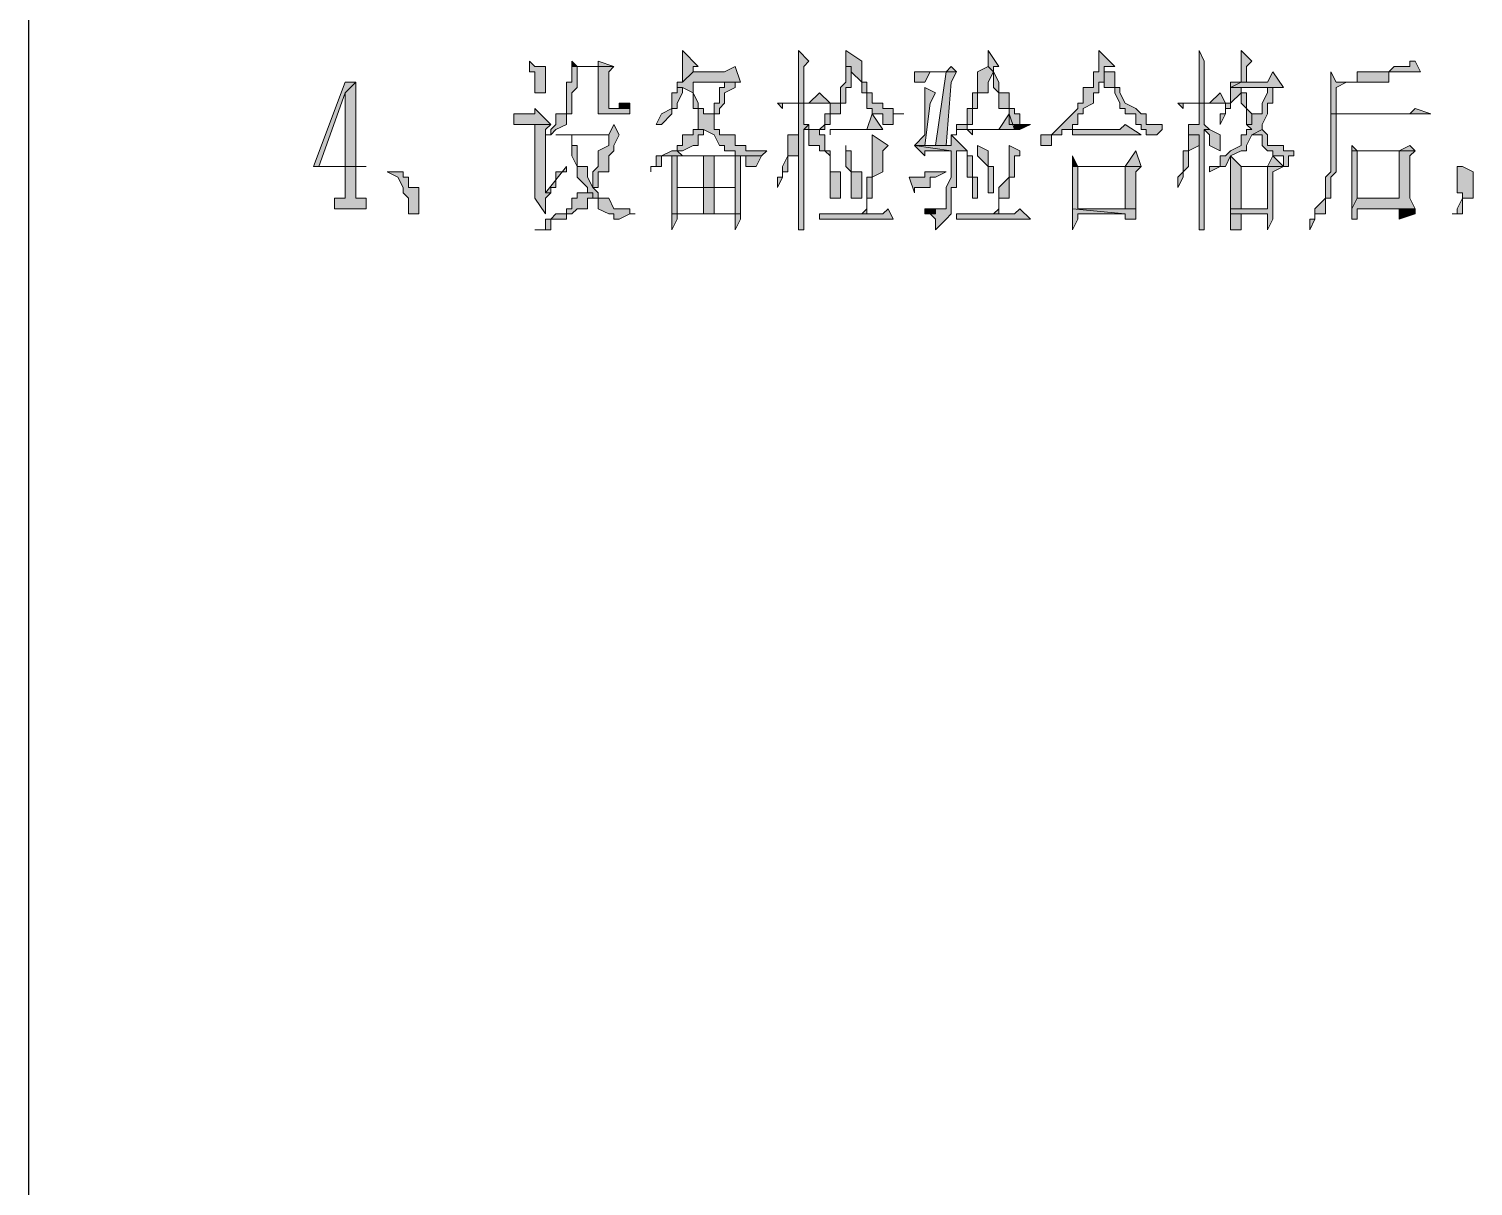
# Model space of a CAD drawing. Header units: millimetres. Extents: x 20 to 821, y 1 to 1134.
# Drawn here: x 557.64 to 606.96, y 548.51 to 588.04 of the extents above; entities that cross this region are included whole.
import ezdxf

# ---------------------------------------------------------------- set-up
doc = ezdxf.new("R2010")
doc.units = ezdxf.units.MM
doc.layers.add('1', color=7, linetype='Continuous')

msp = doc.modelspace()

# ---------------------------------------------------------------- hatches: boundary and pattern name
h = msp.add_hatch(color=0)
h.dxf.hatch_style = 2
h.paths.add_polyline_path([(574.74, 586.941732), (574.74, 586.581732), (574.92, 586.581732), (574.92, 585.861732), (575.28, 585.861732), (575.28, 586.761732), (574.92, 586.761732)])
h = msp.add_hatch(color=0)
h.dxf.hatch_style = 2
h.paths.add_polyline_path([(577.08, 586.941732), (577.08, 586.761732), (576.36, 586.761732), (576.18, 586.761732), (576.18, 586.581732), (576.18, 586.221732), (576, 586.221732), (576, 585.141732), (575.64, 585.141732), (575.64, 584.781732), (575.46, 584.601732), (575.46, 584.421732), (575.28, 584.421732), (575.46, 584.421732), (575.64, 584.601732), (576, 584.781732), (576, 585.141732), (576.18, 585.141732), (576.18, 585.861732), (576.36, 586.041732), (576.36, 586.761732), (577.08, 586.761732), (577.62, 586.761732)])
h = msp.add_hatch(color=0)
h.dxf.hatch_style = 2
h.paths.add_polyline_path([(576.18, 586.941732), (576.18, 586.761732), (576.36, 586.761732)])
h = msp.add_hatch(color=0)
h.dxf.hatch_style = 2
h.paths.add_polyline_path([(579.96, 587.301732), (579.96, 586.221732), (580.32, 586.581732), (580.32, 586.761732), (580.5, 586.761732)])
h = msp.add_hatch(color=0)
h.dxf.hatch_style = 2
h.paths.add_polyline_path([(583.92, 587.301732), (583.92, 585.501732), (584.1, 585.501732), (584.1, 586.761732), (584.28, 586.941732)])
h = msp.add_hatch(color=0)
h.dxf.hatch_style = 2
h.paths.add_polyline_path([(585.54, 587.301732), (585.54, 586.761732), (585.72, 586.761732), (585.72, 586.581732), (586.08, 586.221732), (586.08, 585.861732), (586.26, 585.861732), (586.26, 585.321732), (586.44, 585.321732), (586.44, 585.141732), (586.8, 585.141732), (586.8, 584.781732), (586.98, 584.781732), (587.16, 584.781732), (587.16, 585.141732), (587.52, 585.141732), (587.16, 585.141732), (587.16, 585.321732), (586.8, 585.321732), (586.8, 585.501732), (586.44, 585.501732), (586.44, 585.861732), (586.26, 585.861732), (586.26, 586.041732), (586.26, 586.221732), (586.08, 586.221732), (586.08, 586.941732)])
h = msp.add_hatch(color=0)
h.dxf.hatch_style = 2
h.paths.add_polyline_path([(590.4, 587.301732), (590.4, 586.761732), (590.58, 586.581732), (590.58, 586.041732), (590.76, 585.861732), (590.76, 585.321732), (591.12, 585.321732), (591.12, 584.781732), (591.3, 584.781732), (591.84, 584.781732), (591.48, 584.781732), (591.48, 585.141732), (591.3, 585.141732), (591.3, 585.321732), (591.12, 585.321732), (591.12, 585.501732), (591.12, 585.861732), (590.76, 585.861732), (590.76, 586.221732), (590.58, 586.581732), (590.58, 586.761732), (590.76, 586.761732)])
h = msp.add_hatch(color=0)
h.dxf.hatch_style = 2
h.paths.add_polyline_path([(594.18, 587.301732), (594.18, 586.581732), (594, 586.581732), (594, 586.041732), (593.64, 586.041732), (593.64, 585.501732), (593.46, 585.501732), (593.46, 585.321732), (593.28, 585.141732), (592.92, 584.781732), (592.74, 584.601732), (592.56, 584.421732), (592.2, 584.421732), (592.2, 584.061732), (592.56, 584.061732), (592.56, 584.421732), (592.92, 584.421732), (592.92, 584.601732), (593.28, 584.601732), (593.28, 584.781732), (593.46, 584.781732), (593.46, 585.141732), (593.64, 585.141732), (593.64, 585.321732), (594, 585.501732), (594, 585.861732), (594.18, 585.861732), (594.18, 586.221732), (594.36, 586.221732), (594.36, 586.761732), (594.72, 586.761732)])
h = msp.add_hatch(color=0)
h.dxf.hatch_style = 2
h.paths.add_polyline_path([(597.6, 587.301732), (597.6, 585.501732), (597.78, 585.501732), (597.78, 586.941732)])
h = msp.add_hatch(color=0)
h.dxf.hatch_style = 2
h.paths.add_polyline_path([(599.04, 587.301732), (599.04, 586.221732), (598.68, 586.221732), (598.68, 586.041732), (599.04, 586.221732), (599.22, 586.221732), (599.22, 586.581732), (599.22, 586.761732), (599.4, 586.941732)])
h = msp.add_hatch(color=0)
h.dxf.hatch_style = 2
h.paths.add_polyline_path([(604.98, 586.941732), (604.8, 586.941732), (604.8, 586.761732), (604.26, 586.761732), (604.08, 586.581732), (603.72, 586.581732), (604.98, 586.581732), (605.16, 586.581732)])
h = msp.add_hatch(color=0)
h.dxf.hatch_style = 2
h.paths.add_polyline_path([(577.62, 586.761732), (577.08, 586.761732), (577.08, 585.501732), (577.08, 585.141732), (577.44, 585.141732), (578.16, 585.141732), (578.16, 585.321732), (577.44, 585.321732), (577.44, 585.501732), (577.44, 586.581732)])
h = msp.add_hatch(color=0)
h.dxf.hatch_style = 2
h.paths.add_polyline_path([(581.76, 586.761732), (581.4, 586.581732), (580.32, 586.581732), (579.96, 586.221732), (579.78, 586.221732), (579.78, 586.041732), (579.96, 586.041732), (580.32, 585.861732), (580.32, 585.321732), (580.5, 585.321732), (580.5, 584.601732), (580.68, 584.601732), (581.04, 584.421732), (581.22, 584.061732), (581.4, 584.061732), (581.4, 583.881732), (581.76, 583.881732), (581.76, 583.701732), (579.96, 583.701732), (582.66, 583.701732), (582.84, 583.881732), (582.12, 583.881732), (582.12, 584.061732), (581.76, 584.061732), (581.76, 584.421732), (581.22, 584.421732), (581.22, 584.601732), (581.04, 584.601732), (581.04, 584.781732), (581.04, 585.141732), (580.68, 585.141732), (580.68, 585.321732), (580.5, 585.321732), (580.5, 585.501732), (580.32, 585.861732), (580.32, 586.221732), (581.4, 586.221732), (581.94, 586.221732)])
h = msp.add_hatch(color=0)
h.dxf.hatch_style = 2
h.paths.add_polyline_path([(585.54, 586.761732), (585.54, 586.221732), (585.36, 586.041732), (585.36, 585.501732), (585, 585.501732), (585, 585.141732), (584.82, 585.141732), (584.82, 584.781732), (584.64, 584.601732), (584.82, 584.601732), (584.82, 584.781732), (585, 584.781732), (585, 585.141732), (585.36, 585.141732), (585.36, 585.321732), (585.36, 585.501732), (585.54, 585.501732), (585.54, 586.041732), (585.72, 586.041732), (585.72, 586.761732)])
h = msp.add_hatch(color=0)
h.dxf.hatch_style = 2
h.paths.add_polyline_path([(590.4, 586.761732), (590.04, 586.581732), (590.04, 585.861732), (589.86, 585.861732), (589.86, 585.321732), (589.68, 585.321732), (589.68, 584.781732), (589.32, 584.781732), (589.32, 584.421732), (589.14, 584.421732), (589.14, 584.061732), (588.96, 584.061732), (587.88, 584.061732), (589.14, 583.881732), (589.14, 582.981732), (588.96, 582.621732), (588.96, 581.901732), (588.6, 581.901732), (588.6, 581.721732), (588.24, 581.721732), (588.42, 581.721732), (588.6, 581.541732), (588.6, 581.181732), (588.96, 581.541732), (589.14, 581.721732), (589.14, 582.621732), (589.32, 582.621732), (589.32, 583.881732), (589.68, 583.881732), (589.14, 584.421732), (589.32, 584.421732), (589.32, 584.601732), (589.68, 584.601732), (589.68, 584.781732), (589.86, 584.781732), (589.86, 585.141732), (589.86, 585.321732), (590.04, 585.321732), (590.04, 585.861732), (590.4, 585.861732), (590.4, 586.221732), (590.58, 586.581732)])
h = msp.add_hatch(color=0)
h.dxf.hatch_style = 2
h.paths.add_polyline_path([(589.14, 586.761732), (588.96, 586.581732), (587.88, 586.581732), (587.88, 586.221732), (588.24, 586.221732), (588.42, 586.581732), (589.32, 586.581732)])
h = msp.add_hatch(color=0)
h.dxf.hatch_style = 2
h.paths.add_polyline_path([(589.32, 586.581732), (588.96, 586.581732), (588.6, 584.061732), (588.96, 584.061732), (589.14, 586.221732)])
h = msp.add_hatch(color=0)
h.dxf.hatch_style = 2
h.paths.add_polyline_path([(594.36, 586.581732), (594.36, 586.041732), (594.72, 586.041732), (594.72, 585.861732), (594.9, 585.501732), (594.9, 585.321732), (595.08, 585.321732), (595.08, 585.141732), (595.44, 585.141732), (595.44, 584.781732), (595.62, 584.781732), (595.62, 584.601732), (595.8, 584.601732), (595.8, 584.421732), (596.16, 584.421732), (596.34, 584.601732), (596.34, 584.781732), (596.16, 584.781732), (595.8, 584.781732), (595.8, 585.141732), (595.62, 585.141732), (595.44, 585.321732), (595.08, 585.501732), (594.9, 585.861732), (594.9, 586.041732), (594.72, 586.041732), (594.72, 586.581732)])
h = msp.add_hatch(color=0)
h.dxf.hatch_style = 2
h.paths.add_polyline_path([(600.12, 586.581732), (599.94, 586.221732), (599.04, 586.221732), (598.68, 586.041732), (599.04, 586.041732), (599.04, 585.861732), (599.04, 585.501732), (599.22, 585.321732), (599.22, 584.781732), (599.4, 584.781732), (599.4, 585.141732), (599.22, 585.321732), (599.22, 585.861732), (599.04, 585.861732), (599.04, 586.041732), (599.94, 586.041732), (600.48, 586.041732)])
h = msp.add_hatch(color=0)
h.dxf.hatch_style = 2
h.paths.add_polyline_path([(602.1, 586.581732), (602.1, 585.141732), (602.28, 585.141732), (602.28, 586.041732), (602.64, 586.221732), (603.54, 586.221732), (602.28, 586.221732)])
h = msp.add_hatch(color=0)
h.dxf.hatch_style = 2
h.paths.add_polyline_path([(603.72, 586.581732), (603, 586.581732), (603, 586.221732), (602.28, 586.221732), (603.54, 586.221732), (604.08, 586.221732), (604.08, 586.581732), (604.44, 586.581732), (604.8, 586.581732), (604.98, 586.581732)])
h = msp.add_hatch(color=0)
h.dxf.hatch_style = 2
h.paths.add_polyline_path([(568.8, 586.221732), (568.44, 586.221732), (567.36, 583.341732), (568.44, 583.341732), (568.44, 582.441732), (568.44, 582.261732), (568.26, 582.261732), (568.08, 582.261732), (568.08, 581.901732), (569.16, 581.901732), (569.16, 582.261732), (568.8, 582.261732), (568.8, 582.441732), (568.8, 583.341732), (569.16, 583.341732), (567.54, 583.341732), (568.44, 585.861732)])
h = msp.add_hatch(color=0)
h.dxf.hatch_style = 2
h.paths.add_polyline_path([(568.8, 586.221732), (568.44, 585.861732), (568.44, 583.341732), (567.54, 583.341732), (568.8, 583.341732)])
h = msp.add_hatch(color=0)
h.dxf.hatch_style = 2
h.paths.add_polyline_path([(579.78, 586.041732), (579.78, 585.861732), (579.6, 585.861732), (579.6, 585.321732), (579.24, 585.141732), (579.06, 584.781732), (579.24, 584.781732), (579.6, 585.141732), (579.6, 585.321732), (579.78, 585.321732), (579.78, 585.501732), (579.96, 585.861732), (579.96, 586.041732)])
h = msp.add_hatch(color=0)
h.dxf.hatch_style = 2
h.paths.add_polyline_path([(581.94, 586.221732), (581.4, 586.221732), (581.4, 586.041732), (581.22, 586.041732), (581.22, 585.861732), (581.22, 585.501732), (581.04, 585.501732), (581.04, 585.141732), (580.68, 585.141732), (581.22, 585.141732), (581.22, 585.321732), (581.4, 585.501732), (581.4, 585.861732), (581.76, 586.041732), (581.76, 586.221732)])
h = msp.add_hatch(color=0)
h.dxf.hatch_style = 2
h.paths.add_polyline_path([(588.24, 586.041732), (588.24, 584.421732), (587.88, 584.061732), (588.24, 584.061732), (588.42, 585.501732), (588.6, 585.861732)])
h = msp.add_hatch(color=0)
h.dxf.hatch_style = 2
h.paths.add_polyline_path([(600.48, 586.041732), (599.94, 586.041732), (599.94, 585.861732), (599.76, 585.501732), (599.76, 585.141732), (599.4, 585.141732), (599.4, 584.781732), (599.22, 584.781732), (599.4, 584.601732), (599.22, 584.601732), (599.22, 584.421732), (599.04, 584.421732), (599.04, 584.061732), (598.68, 583.881732), (598.5, 583.701732), (598.32, 583.701732), (598.32, 583.341732), (597.96, 583.341732), (597.96, 583.161732), (598.32, 583.341732), (598.5, 583.341732), (598.68, 583.701732), (599.04, 583.881732), (599.22, 583.881732), (599.22, 584.061732), (599.4, 584.421732), (599.76, 584.601732), (599.76, 584.781732), (599.94, 585.141732), (599.94, 585.501732), (600.12, 585.501732), (600.12, 586.041732)])
h = msp.add_hatch(color=0)
h.dxf.hatch_style = 2
h.paths.add_polyline_path([(598.68, 586.041732), (598.68, 585.501732), (598.5, 585.501732), (598.5, 585.141732), (598.32, 585.141732), (598.32, 584.781732), (598.5, 585.141732), (598.5, 585.321732), (598.68, 585.321732), (598.68, 585.501732), (599.04, 585.861732), (599.04, 586.041732)])
h = msp.add_hatch(color=0)
h.dxf.hatch_style = 2
h.paths.add_polyline_path([(577.8, 585.501732), (577.8, 585.321732), (577.62, 585.321732), (578.16, 585.321732), (578.16, 585.501732)])
h = msp.add_hatch(color=0)
h.dxf.hatch_style = 2
h.paths.add_polyline_path([(584.64, 585.861732), (584.28, 585.501732), (583.2, 585.501732), (583.38, 585.321732), (583.38, 585.501732), (583.92, 585.501732), (585, 585.501732)])
h = msp.add_hatch(color=0)
h.dxf.hatch_style = 2
h.paths.add_polyline_path([(584.1, 585.501732), (583.92, 585.501732), (583.92, 585.321732), (583.92, 584.421732), (583.56, 584.421732), (583.92, 584.421732), (583.92, 584.061732), (583.92, 582.261732), (583.92, 581.901732), (583.92, 581.181732), (584.1, 581.181732), (584.1, 584.601732), (584.28, 584.781732), (584.1, 584.781732)])
h = msp.add_hatch(color=0)
h.dxf.hatch_style = 2
h.paths.add_polyline_path([(598.32, 585.861732), (597.96, 585.501732), (596.88, 585.501732), (597.06, 585.321732), (597.06, 585.501732), (597.6, 585.501732), (598.5, 585.501732)])
h = msp.add_hatch(color=0)
h.dxf.hatch_style = 2
h.paths.add_polyline_path([(597.78, 585.501732), (597.6, 585.501732), (597.6, 585.321732), (597.6, 584.781732), (597.24, 584.781732), (597.24, 584.421732), (597.6, 584.421732), (597.6, 582.261732), (597.6, 581.901732), (597.6, 581.181732), (597.78, 581.181732), (597.78, 584.601732), (597.96, 584.601732), (597.78, 584.781732)])
h = msp.add_hatch(color=0)
h.dxf.hatch_style = 2
h.paths.add_polyline_path([(574.92, 585.321732), (574.92, 585.141732), (574.2, 585.141732), (574.2, 584.781732), (574.56, 584.781732), (575.46, 584.781732)])
h = msp.add_hatch(color=0)
h.dxf.hatch_style = 2
h.paths.add_polyline_path([(586.44, 585.141732), (586.26, 584.601732), (585, 584.601732), (585, 584.421732), (585, 584.601732), (585.36, 584.601732), (586.8, 584.601732)])
h = msp.add_hatch(color=0)
h.dxf.hatch_style = 2
h.paths.add_polyline_path([(591.12, 585.141732), (590.76, 584.601732), (589.68, 584.601732), (589.86, 584.421732), (589.86, 584.601732), (590.04, 584.601732), (591.3, 584.601732)])
h = msp.add_hatch(color=0)
h.dxf.hatch_style = 2
h.paths.add_polyline_path([(604.98, 585.321732), (604.8, 585.141732), (602.1, 585.141732), (602.1, 584.781732), (602.1, 583.161732), (601.92, 582.981732), (601.92, 582.261732), (601.56, 581.901732), (601.56, 581.541732), (601.38, 581.541732), (601.38, 581.181732), (601.56, 581.541732), (601.56, 581.721732), (601.92, 581.721732), (601.92, 582.261732), (602.1, 582.261732), (602.1, 582.981732), (602.28, 583.161732), (602.28, 585.141732), (605.52, 585.141732)])
h = msp.add_hatch(color=0)
h.dxf.hatch_style = 2
h.paths.add_polyline_path([(575.46, 584.781732), (574.92, 584.781732), (574.92, 582.441732), (574.92, 582.261732), (575.28, 581.721732), (575.28, 582.261732), (575.46, 582.441732), (575.28, 582.441732), (575.28, 584.601732)])
h = msp.add_hatch(color=0)
h.dxf.hatch_style = 2
h.paths.add_polyline_path([(577.62, 584.781732), (577.44, 584.421732), (575.64, 584.421732), (576.18, 584.421732), (577.44, 584.421732), (577.44, 584.061732), (577.08, 583.881732), (577.08, 583.341732), (576.9, 583.161732), (576.9, 582.621732), (577.08, 582.621732), (577.08, 583.161732), (577.44, 583.161732), (577.44, 583.701732), (577.62, 583.881732), (577.62, 584.061732), (577.8, 584.421732)])
h = msp.add_hatch(color=0)
h.dxf.hatch_style = 2
h.paths.add_polyline_path([(580.5, 584.601732), (580.32, 584.601732), (580.32, 584.421732), (579.96, 584.421732), (579.96, 584.061732), (579.78, 584.061732), (579.78, 583.881732), (579.6, 583.881732), (579.24, 583.701732), (579.06, 583.701732), (579.06, 583.341732), (578.88, 583.341732), (578.88, 583.161732), (578.88, 583.341732), (579.06, 583.341732), (579.24, 583.341732), (579.24, 583.701732), (579.6, 583.701732), (582.66, 583.701732), (579.96, 583.701732), (579.78, 583.881732), (579.96, 583.881732), (580.32, 584.061732), (580.5, 584.061732), (580.5, 584.421732), (580.68, 584.421732), (580.68, 584.601732)])
h = msp.add_hatch(color=0)
h.dxf.hatch_style = 2
h.paths.add_polyline_path([(584.28, 584.781732), (584.1, 584.601732), (584.28, 584.601732), (584.28, 584.421732), (584.28, 584.061732), (584.64, 584.061732), (584.64, 583.881732), (584.82, 583.881732), (584.82, 584.421732), (584.64, 584.421732), (584.64, 584.601732), (584.28, 584.601732)])
h = msp.add_hatch(color=0)
h.dxf.hatch_style = 2
h.paths.add_polyline_path([(591.3, 584.781732), (591.3, 584.601732), (591.48, 584.601732), (591.84, 584.781732)])
h = msp.add_hatch(color=0)
h.dxf.hatch_style = 2
h.paths.add_polyline_path([(595.08, 584.781732), (594.9, 584.601732), (593.28, 584.601732), (593.28, 584.421732), (595.62, 584.421732)])
h = msp.add_hatch(color=0)
h.dxf.hatch_style = 2
h.paths.add_polyline_path([(597.96, 584.601732), (597.78, 584.601732), (597.96, 584.421732), (597.96, 584.061732), (598.32, 583.881732), (598.32, 584.421732)])
h = msp.add_hatch(color=0)
h.dxf.hatch_style = 2
h.paths.add_polyline_path([(599.76, 584.601732), (599.4, 584.421732), (599.76, 584.421732), (599.76, 584.061732), (599.94, 583.881732), (600.12, 583.881732), (600.12, 583.701732), (600.48, 583.701732), (600.48, 583.341732), (600.66, 583.341732), (600.66, 583.701732), (600.84, 583.701732), (600.84, 583.881732), (600.66, 583.881732), (600.48, 583.881732), (600.48, 584.061732), (600.12, 584.061732), (599.94, 584.061732), (599.94, 584.421732)])
h = msp.add_hatch(color=0)
h.dxf.hatch_style = 2
h.paths.add_polyline_path([(575.64, 584.421732), (576.18, 584.421732)])
h = msp.add_hatch(color=0)
h.dxf.hatch_style = 2
h.paths.add_polyline_path([(576.18, 584.421732), (576.18, 583.701732), (576.36, 583.341732), (576.36, 582.981732), (576.72, 582.621732), (576.72, 582.441732), (576.36, 582.441732), (576.9, 582.441732), (576.9, 582.261732), (577.08, 582.261732), (577.08, 581.901732), (577.44, 581.721732), (577.62, 581.721732), (577.62, 581.541732), (577.8, 581.541732), (578.16, 581.721732), (578.34, 581.721732), (578.16, 581.721732), (578.16, 581.901732), (577.8, 581.901732), (577.62, 581.901732), (577.44, 582.261732), (577.08, 582.261732), (577.08, 582.441732), (576.9, 582.621732), (577.08, 582.621732), (576.9, 582.621732), (576.72, 582.981732), (576.72, 583.341732), (576.36, 583.341732), (576.36, 584.061732), (576.18, 584.061732), (576.18, 584.421732), (577.44, 584.421732)])
h = msp.add_hatch(color=0)
h.dxf.hatch_style = 2
h.paths.add_polyline_path([(583.56, 584.421732), (583.56, 583.701732), (583.38, 583.341732), (583.38, 582.981732), (583.2, 582.981732), (583.2, 582.621732), (583.38, 582.981732), (583.38, 583.161732), (583.56, 583.161732), (583.56, 583.701732), (583.92, 583.701732), (583.92, 583.881732), (583.92, 584.061732), (583.92, 584.421732)])
h = msp.add_hatch(color=0)
h.dxf.hatch_style = 2
h.paths.add_polyline_path([(585.54, 584.061732), (585.54, 583.341732), (585.72, 583.161732), (585.72, 582.261732), (586.08, 582.261732), (586.08, 583.161732), (585.72, 583.161732), (585.72, 583.881732), (585.54, 583.881732)])
h = msp.add_hatch(color=0)
h.dxf.hatch_style = 2
h.paths.add_polyline_path([(586.44, 584.421732), (586.44, 582.981732), (586.26, 582.981732), (586.26, 581.901732), (586.08, 581.721732), (586.26, 581.721732), (586.26, 581.901732), (586.26, 582.261732), (586.44, 582.261732), (586.44, 582.441732), (586.44, 582.981732), (586.8, 583.161732), (586.8, 583.881732), (586.98, 584.061732)])
h = msp.add_hatch(color=0)
h.dxf.hatch_style = 2
h.paths.add_polyline_path([(587.88, 584.061732), (588.24, 583.701732), (588.24, 583.881732), (589.14, 583.881732)])
h = msp.add_hatch(color=0)
h.dxf.hatch_style = 2
h.paths.add_polyline_path([(590.04, 584.061732), (590.04, 583.701732), (590.4, 583.341732), (590.4, 582.441732), (590.58, 582.441732), (590.58, 583.161732), (590.58, 583.341732), (590.4, 583.341732), (590.4, 583.701732), (590.4, 583.881732)])
h = msp.add_hatch(color=0)
h.dxf.hatch_style = 2
h.paths.add_polyline_path([(591.12, 584.061732), (591.12, 582.981732), (590.76, 582.621732), (590.76, 581.901732), (590.58, 581.721732), (590.76, 581.721732), (590.76, 581.901732), (590.76, 582.261732), (591.12, 582.261732), (591.12, 582.441732), (591.12, 582.621732), (591.12, 582.981732), (591.3, 582.981732), (591.3, 583.701732), (591.48, 583.701732), (591.48, 583.881732)])
h = msp.add_hatch(color=0)
h.dxf.hatch_style = 2
h.paths.add_polyline_path([(597.24, 584.421732), (597.24, 583.881732), (597.06, 583.881732), (597.06, 583.161732), (596.88, 582.981732), (596.88, 582.621732), (597.06, 582.981732), (597.06, 583.161732), (597.24, 583.341732), (597.24, 583.881732), (597.6, 584.061732), (597.6, 584.421732)])
h = msp.add_hatch(color=0)
h.dxf.hatch_style = 2
h.paths.add_polyline_path([(602.82, 584.061732), (602.82, 583.881732), (604.44, 583.881732), (604.44, 582.261732), (603, 582.261732), (602.82, 581.901732), (602.82, 581.541732), (603, 581.541732), (603, 581.901732), (604.44, 581.901732), (604.98, 581.901732), (604.8, 582.261732), (604.8, 583.701732), (604.98, 583.881732), (603, 583.881732)])
h = msp.add_hatch(color=0)
h.dxf.hatch_style = 2
h.paths.add_polyline_path([(604.8, 584.061732), (604.44, 583.881732), (603, 583.881732), (604.98, 583.881732)])
h = msp.add_hatch(color=0)
h.dxf.hatch_style = 2
h.paths.add_polyline_path([(579.6, 583.701732), (579.6, 581.721732), (581.76, 581.721732), (581.76, 581.181732), (581.94, 581.541732), (581.94, 581.721732), (581.04, 581.721732), (579.78, 581.721732), (579.78, 582.621732), (581.76, 582.621732), (581.04, 582.621732), (579.78, 582.621732), (579.78, 583.701732), (581.94, 583.701732)])
h = msp.add_hatch(color=0)
h.dxf.hatch_style = 2
h.paths.add_polyline_path([(582.66, 583.701732), (579.6, 583.701732), (581.94, 583.701732), (582.12, 583.701732), (582.12, 583.341732), (582.48, 583.341732)])
h = msp.add_hatch(color=0)
h.dxf.hatch_style = 2
h.paths.add_polyline_path([(580.68, 583.701732), (580.68, 582.621732), (579.78, 582.621732), (581.04, 582.621732), (581.04, 583.701732), (581.76, 583.701732)])
h = msp.add_hatch(color=0)
h.dxf.hatch_style = 2
h.paths.add_polyline_path([(581.94, 583.701732), (580.68, 583.701732), (581.76, 583.701732), (581.76, 582.621732), (581.04, 582.621732), (581.76, 582.621732), (581.76, 581.721732), (581.04, 581.721732), (581.94, 581.721732)])
h = msp.add_hatch(color=0)
h.dxf.hatch_style = 2
h.paths.add_polyline_path([(585, 583.881732), (584.82, 583.881732), (585, 583.701732), (585, 582.261732), (585.36, 582.261732), (585.36, 583.161732), (585, 583.161732)])
h = msp.add_hatch(color=0)
h.dxf.hatch_style = 2
h.paths.add_polyline_path([(589.68, 583.881732), (589.68, 582.981732), (589.86, 582.981732), (589.86, 582.261732), (590.04, 582.261732), (590.04, 582.981732), (589.86, 582.981732), (589.86, 583.161732), (589.86, 583.701732), (589.68, 583.701732)])
h = msp.add_hatch(color=0)
h.dxf.hatch_style = 2
h.paths.add_polyline_path([(595.44, 583.881732), (595.08, 583.341732), (593.28, 583.341732), (593.28, 583.161732), (593.28, 581.901732), (595.08, 581.721732), (595.08, 581.541732), (595.44, 581.541732), (595.44, 581.901732), (593.46, 581.901732), (593.46, 583.341732), (595.08, 583.341732), (595.62, 583.341732)])
h = msp.add_hatch(color=0)
h.dxf.hatch_style = 2
h.paths.add_polyline_path([(593.28, 583.701732), (593.28, 583.341732), (593.46, 583.341732)])
h = msp.add_hatch(color=0)
h.dxf.hatch_style = 2
h.paths.add_polyline_path([(598.68, 583.701732), (598.68, 581.901732), (599.04, 581.901732), (599.04, 583.341732), (599.94, 583.341732), (600.48, 583.341732), (599.04, 583.341732)])
h = msp.add_hatch(color=0)
h.dxf.hatch_style = 2
h.paths.add_polyline_path([(600.12, 583.701732), (599.94, 583.341732), (599.04, 583.341732), (600.48, 583.341732)])
h = msp.add_hatch(color=0)
h.dxf.hatch_style = 2
h.paths.add_polyline_path([(602.82, 583.881732), (602.82, 581.901732), (603, 582.261732), (603, 583.881732), (604.44, 583.881732)])
h = msp.add_hatch(color=0)
h.dxf.hatch_style = 2
h.paths.add_polyline_path([(569.88, 583.161732), (570.24, 582.981732), (570.42, 582.621732), (570.42, 582.441732), (570.6, 582.261732), (570.6, 581.721732), (570.96, 581.721732), (570.96, 582.621732), (570.6, 582.621732), (570.6, 582.981732), (570.42, 582.981732), (570.42, 583.161732)])
h = msp.add_hatch(color=0)
h.dxf.hatch_style = 2
h.paths.add_polyline_path([(576, 583.341732), (575.28, 582.441732), (575.46, 582.441732), (575.46, 582.621732), (575.64, 582.621732), (575.64, 582.981732), (575.64, 583.161732), (576, 583.161732)])
h = msp.add_hatch(color=0)
h.dxf.hatch_style = 2
h.paths.add_polyline_path([(588.96, 583.161732), (588.24, 583.161732), (588.24, 582.981732), (587.7, 582.981732), (587.88, 582.441732), (587.88, 582.621732), (588.24, 582.621732), (588.42, 582.621732), (588.42, 582.981732), (588.6, 582.981732)])
h = msp.add_hatch(color=0)
h.dxf.hatch_style = 2
h.paths.add_polyline_path([(595.62, 583.341732), (595.08, 583.341732), (595.08, 581.901732), (593.46, 581.901732), (595.44, 581.901732), (595.44, 583.161732)])
h = msp.add_hatch(color=0)
h.dxf.hatch_style = 2
h.paths.add_polyline_path([(600.48, 583.341732), (599.94, 583.341732), (599.94, 581.901732), (598.68, 581.901732), (598.68, 581.721732), (599.94, 581.721732), (599.94, 581.181732), (600.12, 581.541732), (600.12, 583.161732)])
h = msp.add_hatch(color=0)
h.dxf.hatch_style = 2
h.paths.add_polyline_path([(606.6, 583.341732), (606.42, 583.341732), (606.42, 583.161732), (606.42, 582.441732), (606.6, 582.441732), (606.6, 582.261732), (606.42, 581.901732), (606.42, 581.721732), (606.24, 581.721732), (606.42, 581.721732), (606.6, 581.721732), (606.6, 581.901732), (606.6, 582.261732), (606.96, 582.261732), (606.96, 583.161732)])
h = msp.add_hatch(color=0)
h.dxf.hatch_style = 2
h.paths.add_polyline_path([(581.04, 582.621732), (580.68, 582.621732), (580.68, 581.721732), (579.78, 581.721732), (581.04, 581.721732)])
h = msp.add_hatch(color=0)
h.dxf.hatch_style = 2
h.paths.add_polyline_path([(576.36, 582.441732), (576.36, 582.261732), (576.18, 582.261732), (576.18, 581.901732), (576, 581.901732), (576, 581.721732), (575.64, 581.721732), (575.46, 581.541732), (575.28, 581.541732), (575.28, 581.181732), (574.92, 581.181732), (575.28, 581.181732), (575.46, 581.181732), (575.46, 581.541732), (575.64, 581.541732), (576, 581.541732), (576, 581.721732), (576.18, 581.721732), (576.36, 581.901732), (576.72, 581.901732), (576.72, 582.261732), (576.9, 582.261732), (576.9, 582.441732)])
h = msp.add_hatch(color=0)
h.dxf.hatch_style = 2
h.paths.add_polyline_path([(579.6, 581.721732), (579.6, 581.181732), (579.78, 581.541732), (579.78, 581.721732), (581.76, 581.721732)])
h = msp.add_hatch(color=0)
h.dxf.hatch_style = 2
h.paths.add_polyline_path([(586.98, 581.901732), (586.8, 581.721732), (584.64, 581.721732), (584.64, 581.541732), (587.16, 581.541732)])
h = msp.add_hatch(color=0)
h.dxf.hatch_style = 2
h.paths.add_polyline_path([(588.24, 581.901732), (588.24, 581.721732), (588.6, 581.721732), (588.6, 581.901732), (588.42, 581.901732)])
h = msp.add_hatch(color=0)
h.dxf.hatch_style = 2
h.paths.add_polyline_path([(591.48, 581.901732), (591.3, 581.721732), (589.32, 581.721732), (589.32, 581.541732), (591.84, 581.541732)])
h = msp.add_hatch(color=0)
h.dxf.hatch_style = 2
h.paths.add_polyline_path([(593.28, 581.901732), (593.28, 581.181732), (593.46, 581.541732), (593.46, 581.721732), (595.08, 581.721732)])
h = msp.add_hatch(color=0)
h.dxf.hatch_style = 2
h.paths.add_polyline_path([(598.68, 581.721732), (598.68, 581.181732), (599.04, 581.181732), (599.04, 581.721732), (599.94, 581.721732)])
h = msp.add_hatch(color=0)
h.dxf.hatch_style = 2
h.paths.add_polyline_path([(604.98, 581.901732), (604.44, 581.901732), (604.44, 581.541732), (604.98, 581.721732)])

# ---------------------------------------------------------------- linework, layer by layer
at = {"layer": '1', "color": 0, "lineweight": 25}
msp.add_lwpolyline([(557.64, 0.501732), (557.64, 1133.601732)], dxfattribs=at)
at = {"layer": '1', "color": 0, "lineweight": 5}
for points in [[(574.74, 586.941732), (574.74, 586.581732), (574.92, 586.581732), (574.92, 585.861732), (575.28, 585.861732), (575.28, 586.761732), (574.92, 586.761732), (574.74, 586.941732)], [(577.08, 586.941732), (577.08, 586.761732), (576.36, 586.761732), (576.18, 586.761732), (576.18, 586.581732), (576.18, 586.221732), (576, 586.221732), (576, 585.141732), (575.64, 585.141732), (575.64, 584.781732), (575.46, 584.601732), (575.46, 584.421732), (575.28, 584.421732), (575.46, 584.421732), (575.64, 584.601732), (576, 584.781732), (576, 585.141732), (576.18, 585.141732), (576.18, 585.861732), (576.36, 586.041732), (576.36, 586.761732), (577.08, 586.761732), (577.62, 586.761732), (577.08, 586.941732)], [(576.18, 586.941732), (576.18, 586.761732), (576.36, 586.761732), (576.18, 586.941732)], [(579.96, 587.301732), (579.96, 586.221732), (580.32, 586.581732), (580.32, 586.761732), (580.5, 586.761732), (579.96, 587.301732)], [(583.92, 587.301732), (583.92, 585.501732), (584.1, 585.501732), (584.1, 586.761732), (584.28, 586.941732), (583.92, 587.301732)], [(585.54, 587.301732), (585.54, 586.761732), (585.72, 586.761732), (585.72, 586.581732), (586.08, 586.221732), (586.08, 585.861732), (586.26, 585.861732), (586.26, 585.321732), (586.44, 585.321732), (586.44, 585.141732), (586.8, 585.141732), (586.8, 584.781732), (586.98, 584.781732), (587.16, 584.781732), (587.16, 585.141732), (587.52, 585.141732), (587.16, 585.141732), (587.16, 585.321732), (586.8, 585.321732), (586.8, 585.501732), (586.44, 585.501732), (586.44, 585.861732), (586.26, 585.861732), (586.26, 586.041732), (586.26, 586.221732), (586.08, 586.221732), (586.08, 586.941732), (585.54, 587.301732)], [(590.4, 587.301732), (590.4, 586.761732), (590.58, 586.581732), (590.58, 586.041732), (590.76, 585.861732), (590.76, 585.321732), (591.12, 585.321732), (591.12, 584.781732), (591.3, 584.781732), (591.84, 584.781732), (591.84, 584.781732), (591.48, 584.781732), (591.48, 585.141732), (591.3, 585.141732), (591.3, 585.321732), (591.12, 585.321732), (591.12, 585.501732), (591.12, 585.861732), (590.76, 585.861732), (590.76, 586.221732), (590.58, 586.581732), (590.58, 586.761732), (590.76, 586.761732), (590.4, 587.301732)], [(594.18, 587.301732), (594.18, 586.581732), (594, 586.581732), (594, 586.041732), (593.64, 586.041732), (593.64, 585.501732), (593.46, 585.501732), (593.46, 585.321732), (593.28, 585.141732), (592.92, 584.781732), (592.74, 584.601732), (592.74, 584.601732), (592.56, 584.421732), (592.2, 584.421732), (592.2, 584.061732), (592.56, 584.061732), (592.56, 584.421732), (592.92, 584.421732), (592.92, 584.601732), (593.28, 584.601732), (593.28, 584.781732), (593.46, 584.781732), (593.46, 585.141732), (593.64, 585.141732), (593.64, 585.321732), (594, 585.501732), (594, 585.861732), (594.18, 585.861732), (594.18, 586.221732), (594.36, 586.221732), (594.36, 586.761732), (594.72, 586.761732), (594.18, 587.301732)], [(597.6, 587.301732), (597.6, 585.501732), (597.78, 585.501732), (597.78, 586.941732), (597.6, 587.301732)], [(599.04, 587.301732), (599.04, 586.221732), (598.68, 586.221732), (598.68, 586.041732), (599.04, 586.221732), (599.22, 586.221732), (599.22, 586.581732), (599.22, 586.761732), (599.4, 586.941732), (599.04, 587.301732)], [(604.98, 586.941732), (604.8, 586.941732), (604.8, 586.761732), (604.26, 586.761732), (604.08, 586.581732), (603.72, 586.581732), (604.98, 586.581732), (605.16, 586.581732), (604.98, 586.941732)], [(577.62, 586.761732), (577.08, 586.761732), (577.08, 585.501732), (577.08, 585.141732), (577.44, 585.141732), (578.16, 585.141732), (578.16, 585.321732), (577.44, 585.321732), (577.44, 585.501732), (577.44, 586.581732), (577.62, 586.761732)], [(581.76, 586.761732), (581.4, 586.581732), (580.32, 586.581732), (579.96, 586.221732), (579.78, 586.221732), (579.78, 586.041732), (579.96, 586.041732), (580.32, 585.861732), (580.32, 585.321732), (580.5, 585.321732), (580.5, 584.601732), (580.68, 584.601732), (581.04, 584.421732), (581.22, 584.061732), (581.22, 584.061732), (581.4, 584.061732), (581.4, 583.881732), (581.76, 583.881732), (581.76, 583.701732), (579.96, 583.701732), (582.66, 583.701732), (582.84, 583.881732), (582.12, 583.881732), (582.12, 584.061732), (581.76, 584.061732), (581.76, 584.421732), (581.22, 584.421732), (581.22, 584.601732), (581.04, 584.601732), (581.04, 584.781732), (581.04, 585.141732), (580.68, 585.141732), (580.68, 585.321732), (580.5, 585.321732), (580.5, 585.501732), (580.32, 585.861732), (580.32, 586.221732), (581.4, 586.221732), (581.94, 586.221732), (581.76, 586.761732)], [(585.54, 586.761732), (585.54, 586.221732), (585.36, 586.041732), (585.36, 585.501732), (585, 585.501732), (585, 585.141732), (584.82, 585.141732), (584.82, 584.781732), (584.64, 584.601732), (584.82, 584.601732), (584.82, 584.781732), (585, 584.781732), (585, 585.141732), (585, 585.141732), (585.36, 585.141732), (585.36, 585.321732), (585.36, 585.501732), (585.54, 585.501732), (585.54, 586.041732), (585.72, 586.041732), (585.72, 586.761732), (585.54, 586.761732)], [(590.4, 586.761732), (590.04, 586.581732), (590.04, 585.861732), (589.86, 585.861732), (589.86, 585.321732), (589.68, 585.321732), (589.68, 584.781732), (589.32, 584.781732), (589.32, 584.421732), (589.14, 584.421732), (589.14, 584.061732), (588.96, 584.061732), (587.88, 584.061732), (589.14, 583.881732), (589.14, 582.981732), (588.96, 582.621732), (588.96, 581.901732), (588.6, 581.901732), (588.6, 581.721732), (588.24, 581.721732), (588.42, 581.721732), (588.6, 581.541732), (588.6, 581.181732), (588.96, 581.541732), (589.14, 581.721732), (589.14, 582.621732), (589.32, 582.621732), (589.32, 583.881732), (589.68, 583.881732), (589.14, 584.421732), (589.32, 584.421732), (589.32, 584.601732), (589.68, 584.601732), (589.68, 584.781732), (589.86, 584.781732), (589.86, 585.141732), (589.86, 585.321732), (590.04, 585.321732), (590.04, 585.861732), (590.4, 585.861732), (590.4, 586.221732), (590.58, 586.581732), (590.4, 586.761732)], [(589.14, 586.761732), (588.96, 586.581732), (587.88, 586.581732), (587.88, 586.221732), (588.24, 586.221732), (588.42, 586.581732), (589.32, 586.581732), (589.14, 586.761732)], [(589.32, 586.581732), (588.96, 586.581732), (588.6, 584.061732), (588.96, 584.061732), (589.14, 586.221732), (589.32, 586.581732)], [(594.36, 586.581732), (594.36, 586.041732), (594.72, 586.041732), (594.72, 585.861732), (594.9, 585.501732), (594.9, 585.321732), (595.08, 585.321732), (595.08, 585.141732), (595.44, 585.141732), (595.44, 584.781732), (595.62, 584.781732), (595.62, 584.601732), (595.8, 584.601732), (595.8, 584.421732), (596.16, 584.421732), (596.16, 584.421732), (596.34, 584.601732), (596.34, 584.781732), (596.16, 584.781732), (595.8, 584.781732), (595.8, 585.141732), (595.62, 585.141732), (595.44, 585.321732), (595.08, 585.501732), (594.9, 585.861732), (594.9, 586.041732), (594.72, 586.041732), (594.72, 586.581732), (594.36, 586.581732)], [(600.12, 586.581732), (599.94, 586.221732), (599.04, 586.221732), (598.68, 586.041732), (599.04, 586.041732), (599.04, 585.861732), (599.04, 585.501732), (599.22, 585.321732), (599.22, 584.781732), (599.4, 584.781732), (599.4, 585.141732), (599.22, 585.321732), (599.22, 585.861732), (599.04, 585.861732), (599.04, 586.041732), (599.94, 586.041732), (600.48, 586.041732), (600.12, 586.581732)], [(602.1, 586.581732), (602.1, 585.141732), (602.28, 585.141732), (602.28, 586.041732), (602.64, 586.221732), (603.54, 586.221732), (602.28, 586.221732), (602.1, 586.581732)], [(603.72, 586.581732), (603, 586.581732), (603, 586.221732), (602.28, 586.221732), (603.54, 586.221732), (604.08, 586.221732), (604.08, 586.581732), (604.44, 586.581732), (604.8, 586.581732), (604.98, 586.581732), (603.72, 586.581732)], [(568.8, 586.221732), (568.44, 586.221732), (567.36, 583.341732), (568.44, 583.341732), (568.44, 582.441732), (568.44, 582.261732), (568.26, 582.261732), (568.08, 582.261732), (568.08, 581.901732), (569.16, 581.901732), (569.16, 582.261732), (568.8, 582.261732), (568.8, 582.441732), (568.8, 583.341732), (569.16, 583.341732), (567.54, 583.341732), (568.44, 585.861732), (568.8, 586.221732)], [(568.8, 586.221732), (568.44, 585.861732), (568.44, 583.341732), (567.54, 583.341732), (568.8, 583.341732), (568.8, 586.221732)], [(579.78, 586.041732), (579.78, 585.861732), (579.6, 585.861732), (579.6, 585.321732), (579.24, 585.141732), (579.06, 584.781732), (579.24, 584.781732), (579.6, 585.141732), (579.6, 585.321732), (579.78, 585.321732), (579.78, 585.501732), (579.96, 585.861732), (579.96, 586.041732), (579.78, 586.041732)], [(581.94, 586.221732), (581.4, 586.221732), (581.4, 586.041732), (581.22, 586.041732), (581.22, 585.861732), (581.22, 585.501732), (581.04, 585.501732), (581.04, 585.141732), (580.68, 585.141732), (581.22, 585.141732), (581.22, 585.321732), (581.4, 585.501732), (581.4, 585.861732), (581.76, 586.041732), (581.76, 586.221732), (581.94, 586.221732)], [(588.24, 586.041732), (588.24, 584.421732), (587.88, 584.061732), (588.24, 584.061732), (588.42, 585.501732), (588.6, 585.861732), (588.24, 586.041732)], [(600.48, 586.041732), (599.94, 586.041732), (599.94, 585.861732), (599.76, 585.501732), (599.76, 585.141732), (599.4, 585.141732), (599.4, 584.781732), (599.22, 584.781732), (599.4, 584.601732), (599.22, 584.601732), (599.22, 584.421732), (599.04, 584.421732), (599.04, 584.061732), (598.68, 583.881732), (598.5, 583.701732), (598.5, 583.701732), (598.32, 583.701732), (598.32, 583.341732), (597.96, 583.341732), (597.96, 583.161732), (598.32, 583.341732), (598.5, 583.341732), (598.68, 583.701732), (599.04, 583.881732), (599.22, 583.881732), (599.22, 584.061732), (599.4, 584.421732), (599.76, 584.601732), (599.76, 584.781732), (599.94, 585.141732), (599.94, 585.501732), (600.12, 585.501732), (600.12, 586.041732), (600.48, 586.041732)], [(598.68, 586.041732), (598.68, 585.501732), (598.5, 585.501732), (598.5, 585.141732), (598.32, 585.141732), (598.32, 584.781732), (598.5, 585.141732), (598.5, 585.321732), (598.68, 585.321732), (598.68, 585.501732), (599.04, 585.861732), (599.04, 586.041732), (598.68, 586.041732)], [(577.8, 585.501732), (577.8, 585.321732), (577.62, 585.321732), (578.16, 585.321732), (578.16, 585.501732), (577.8, 585.501732)], [(584.64, 585.861732), (584.28, 585.501732), (583.2, 585.501732), (583.38, 585.321732), (583.38, 585.501732), (583.92, 585.501732), (585, 585.501732), (584.64, 585.861732)], [(584.1, 585.501732), (583.92, 585.501732), (583.92, 585.321732), (583.92, 584.421732), (583.56, 584.421732), (583.92, 584.421732), (583.92, 584.061732), (583.92, 582.261732), (583.92, 581.901732), (583.92, 581.181732), (584.1, 581.181732), (584.1, 584.601732), (584.28, 584.781732), (584.1, 584.781732), (584.1, 585.501732)], [(598.32, 585.861732), (597.96, 585.501732), (596.88, 585.501732), (597.06, 585.321732), (597.06, 585.501732), (597.6, 585.501732), (598.5, 585.501732), (598.32, 585.861732)], [(597.78, 585.501732), (597.6, 585.501732), (597.6, 585.321732), (597.6, 584.781732), (597.24, 584.781732), (597.24, 584.421732), (597.6, 584.421732), (597.6, 582.261732), (597.6, 581.901732), (597.6, 581.181732), (597.78, 581.181732), (597.78, 584.601732), (597.96, 584.601732), (597.78, 584.781732), (597.78, 585.501732)], [(574.92, 585.321732), (574.92, 585.141732), (574.2, 585.141732), (574.2, 584.781732), (574.56, 584.781732), (575.46, 584.781732), (574.92, 585.321732)], [(586.44, 585.141732), (586.26, 584.601732), (585, 584.601732), (585, 584.421732), (585, 584.601732), (585.36, 584.601732), (586.8, 584.601732), (586.44, 585.141732)], [(591.12, 585.141732), (590.76, 584.601732), (589.68, 584.601732), (589.86, 584.421732), (589.86, 584.601732), (590.04, 584.601732), (591.3, 584.601732), (591.12, 585.141732)], [(604.98, 585.321732), (604.8, 585.141732), (602.1, 585.141732), (602.1, 584.781732), (602.1, 583.161732), (601.92, 582.981732), (601.92, 582.261732), (601.92, 582.261732), (601.56, 581.901732), (601.56, 581.541732), (601.38, 581.541732), (601.38, 581.181732), (601.56, 581.541732), (601.56, 581.721732), (601.92, 581.721732), (601.92, 582.261732), (602.1, 582.261732), (602.1, 582.981732), (602.28, 583.161732), (602.28, 585.141732), (605.52, 585.141732), (604.98, 585.321732)], [(575.46, 584.781732), (574.92, 584.781732), (574.92, 582.441732), (574.92, 582.261732), (575.28, 581.721732), (575.28, 582.261732), (575.46, 582.441732), (575.28, 582.441732), (575.28, 584.601732), (575.46, 584.781732)], [(577.62, 584.781732), (577.44, 584.421732), (575.64, 584.421732), (576.18, 584.421732), (577.44, 584.421732), (577.44, 584.061732), (577.08, 583.881732), (577.08, 583.341732), (576.9, 583.161732), (576.9, 582.621732), (577.08, 582.621732), (577.08, 583.161732), (577.44, 583.161732), (577.44, 583.701732), (577.44, 583.701732), (577.62, 583.881732), (577.62, 584.061732), (577.8, 584.421732), (577.62, 584.781732)], [(580.5, 584.601732), (580.32, 584.601732), (580.32, 584.421732), (579.96, 584.421732), (579.96, 584.061732), (579.78, 584.061732), (579.78, 583.881732), (579.6, 583.881732), (579.24, 583.701732), (579.06, 583.701732), (579.06, 583.341732), (578.88, 583.341732), (578.88, 583.161732), (578.88, 583.341732), (579.06, 583.341732), (579.24, 583.341732), (579.24, 583.701732), (579.6, 583.701732), (582.66, 583.701732), (579.96, 583.701732), (579.78, 583.881732), (579.96, 583.881732), (580.32, 584.061732), (580.5, 584.061732), (580.5, 584.421732), (580.68, 584.421732), (580.68, 584.601732), (580.5, 584.601732)], [(584.28, 584.781732), (584.1, 584.601732), (584.28, 584.601732), (584.28, 584.421732), (584.28, 584.061732), (584.64, 584.061732), (584.64, 583.881732), (584.82, 583.881732), (584.82, 584.421732), (584.64, 584.421732), (584.64, 584.601732), (584.28, 584.601732), (584.28, 584.781732)], [(591.3, 584.781732), (591.3, 584.601732), (591.48, 584.601732), (591.84, 584.781732), (591.3, 584.781732)], [(595.08, 584.781732), (594.9, 584.601732), (593.28, 584.601732), (593.28, 584.421732), (595.62, 584.421732), (595.08, 584.781732)], [(597.96, 584.601732), (597.78, 584.601732), (597.96, 584.421732), (597.96, 584.061732), (598.32, 583.881732), (598.32, 584.421732), (597.96, 584.601732)], [(599.76, 584.601732), (599.4, 584.421732), (599.76, 584.421732), (599.76, 584.061732), (599.94, 583.881732), (600.12, 583.881732), (600.12, 583.701732), (600.48, 583.701732), (600.48, 583.341732), (600.66, 583.341732), (600.66, 583.701732), (600.84, 583.701732), (600.84, 583.881732), (600.66, 583.881732), (600.48, 583.881732), (600.48, 584.061732), (600.12, 584.061732), (599.94, 584.061732), (599.94, 584.421732), (599.76, 584.601732)], [(575.64, 584.421732), (576.18, 584.421732), (575.64, 584.421732)], [(576.18, 584.421732), (576.18, 583.701732), (576.36, 583.341732), (576.36, 582.981732), (576.72, 582.621732), (576.72, 582.441732), (576.36, 582.441732), (576.9, 582.441732), (576.9, 582.261732), (577.08, 582.261732), (577.08, 581.901732), (577.44, 581.721732), (577.44, 581.721732), (577.62, 581.721732), (577.62, 581.541732), (577.8, 581.541732), (578.16, 581.721732), (578.34, 581.721732), (578.16, 581.721732), (578.16, 581.901732), (577.8, 581.901732), (577.62, 581.901732), (577.44, 582.261732), (577.08, 582.261732), (577.08, 582.441732), (576.9, 582.621732), (577.08, 582.621732), (576.9, 582.621732), (576.72, 582.981732), (576.72, 583.341732), (576.36, 583.341732), (576.36, 584.061732), (576.18, 584.061732), (576.18, 584.421732), (577.44, 584.421732), (576.18, 584.421732)], [(583.56, 584.421732), (583.56, 583.701732), (583.38, 583.341732), (583.38, 582.981732), (583.2, 582.981732), (583.2, 582.621732), (583.38, 582.981732), (583.38, 583.161732), (583.56, 583.161732), (583.56, 583.701732), (583.92, 583.701732), (583.92, 583.881732), (583.92, 584.061732), (583.92, 584.421732), (583.56, 584.421732)], [(585.54, 584.061732), (585.54, 583.341732), (585.72, 583.161732), (585.72, 582.261732), (586.08, 582.261732), (586.08, 583.161732), (585.72, 583.161732), (585.72, 583.881732), (585.54, 583.881732), (585.54, 584.061732)], [(586.44, 584.421732), (586.44, 582.981732), (586.26, 582.981732), (586.26, 581.901732), (586.08, 581.721732), (586.26, 581.721732), (586.26, 581.901732), (586.26, 582.261732), (586.44, 582.261732), (586.44, 582.441732), (586.44, 582.981732), (586.8, 583.161732), (586.8, 583.881732), (586.98, 584.061732), (586.44, 584.421732)], [(587.88, 584.061732), (588.24, 583.701732), (588.24, 583.881732), (589.14, 583.881732), (587.88, 584.061732)], [(590.04, 584.061732), (590.04, 583.701732), (590.4, 583.341732), (590.4, 582.441732), (590.58, 582.441732), (590.58, 583.161732), (590.58, 583.341732), (590.4, 583.341732), (590.4, 583.701732), (590.4, 583.881732), (590.04, 584.061732)], [(591.12, 584.061732), (591.12, 582.981732), (590.76, 582.621732), (590.76, 581.901732), (590.58, 581.721732), (590.76, 581.721732), (590.76, 581.901732), (590.76, 582.261732), (591.12, 582.261732), (591.12, 582.441732), (591.12, 582.621732), (591.12, 582.981732), (591.3, 582.981732), (591.3, 583.701732), (591.48, 583.701732), (591.48, 583.881732), (591.12, 584.061732)], [(597.24, 584.421732), (597.24, 583.881732), (597.06, 583.881732), (597.06, 583.161732), (596.88, 582.981732), (596.88, 582.621732), (597.06, 582.981732), (597.06, 583.161732), (597.24, 583.341732), (597.24, 583.881732), (597.24, 583.881732), (597.6, 584.061732), (597.6, 584.421732), (597.24, 584.421732)], [(602.82, 584.061732), (602.82, 583.881732), (604.44, 583.881732), (604.44, 582.261732), (603, 582.261732), (602.82, 581.901732), (602.82, 581.541732), (603, 581.541732), (603, 581.901732), (604.44, 581.901732), (604.98, 581.901732), (604.8, 582.261732), (604.8, 583.701732), (604.98, 583.881732), (603, 583.881732), (602.82, 584.061732)], [(604.8, 584.061732), (604.44, 583.881732), (603, 583.881732), (604.98, 583.881732), (604.8, 584.061732)], [(579.6, 583.701732), (579.6, 581.721732), (581.76, 581.721732), (581.76, 581.181732), (581.94, 581.541732), (581.94, 581.721732), (581.04, 581.721732), (579.78, 581.721732), (579.78, 582.621732), (581.76, 582.621732), (581.04, 582.621732), (579.78, 582.621732), (579.78, 583.701732), (581.94, 583.701732), (579.6, 583.701732)], [(582.66, 583.701732), (579.6, 583.701732), (581.94, 583.701732), (582.12, 583.701732), (582.12, 583.341732), (582.48, 583.341732), (582.66, 583.701732)], [(580.68, 583.701732), (580.68, 582.621732), (579.78, 582.621732), (581.04, 582.621732), (581.04, 583.701732), (581.76, 583.701732), (580.68, 583.701732)], [(581.94, 583.701732), (580.68, 583.701732), (581.76, 583.701732), (581.76, 582.621732), (581.04, 582.621732), (581.76, 582.621732), (581.76, 581.721732), (581.04, 581.721732), (581.94, 581.721732), (581.94, 583.701732)], [(585, 583.881732), (584.82, 583.881732), (585, 583.701732), (585, 582.261732), (585.36, 582.261732), (585.36, 583.161732), (585, 583.161732), (585, 583.881732)], [(589.68, 583.881732), (589.68, 582.981732), (589.86, 582.981732), (589.86, 582.261732), (590.04, 582.261732), (590.04, 582.981732), (589.86, 582.981732), (589.86, 583.161732), (589.86, 583.161732), (589.86, 583.701732), (589.68, 583.701732), (589.68, 583.881732)], [(595.44, 583.881732), (595.08, 583.341732), (593.28, 583.341732), (593.28, 583.161732), (593.28, 581.901732), (595.08, 581.721732), (595.08, 581.541732), (595.44, 581.541732), (595.44, 581.901732), (593.46, 581.901732), (593.46, 583.341732), (595.08, 583.341732), (595.62, 583.341732), (595.44, 583.881732)], [(593.28, 583.701732), (593.28, 583.341732), (593.46, 583.341732), (593.28, 583.701732)], [(598.68, 583.701732), (598.68, 581.901732), (599.04, 581.901732), (599.04, 583.341732), (599.94, 583.341732), (600.48, 583.341732), (599.04, 583.341732), (598.68, 583.701732)], [(600.12, 583.701732), (599.94, 583.341732), (599.04, 583.341732), (600.48, 583.341732), (600.12, 583.701732)], [(602.82, 583.881732), (602.82, 581.901732), (603, 582.261732), (603, 583.881732), (604.44, 583.881732), (602.82, 583.881732)], [(569.88, 583.161732), (570.24, 582.981732), (570.42, 582.621732), (570.42, 582.441732), (570.6, 582.261732), (570.6, 581.721732), (570.96, 581.721732), (570.96, 582.621732), (570.96, 582.621732), (570.6, 582.621732), (570.6, 582.981732), (570.42, 582.981732), (570.42, 583.161732), (569.88, 583.161732)], [(576, 583.341732), (575.28, 582.441732), (575.46, 582.441732), (575.46, 582.621732), (575.64, 582.621732), (575.64, 582.981732), (575.64, 583.161732), (576, 583.161732), (576, 583.341732)], [(588.96, 583.161732), (588.24, 583.161732), (588.24, 582.981732), (587.7, 582.981732), (587.88, 582.441732), (587.88, 582.621732), (588.24, 582.621732), (588.42, 582.621732), (588.42, 582.981732), (588.6, 582.981732), (588.96, 583.161732)], [(595.62, 583.341732), (595.08, 583.341732), (595.08, 581.901732), (593.46, 581.901732), (595.44, 581.901732), (595.44, 583.161732), (595.62, 583.341732)], [(600.48, 583.341732), (599.94, 583.341732), (599.94, 581.901732), (598.68, 581.901732), (598.68, 581.721732), (599.94, 581.721732), (599.94, 581.181732), (600.12, 581.541732), (600.12, 583.161732), (600.48, 583.341732)], [(606.6, 583.341732), (606.42, 583.341732), (606.42, 583.161732), (606.42, 582.441732), (606.6, 582.441732), (606.6, 582.261732), (606.42, 581.901732), (606.42, 581.721732), (606.24, 581.721732), (606.42, 581.721732), (606.42, 581.721732), (606.6, 581.721732), (606.6, 581.901732), (606.6, 582.261732), (606.96, 582.261732), (606.96, 583.161732), (606.6, 583.341732)], [(581.04, 582.621732), (580.68, 582.621732), (580.68, 581.721732), (579.78, 581.721732), (581.04, 581.721732), (581.04, 582.621732)], [(576.36, 582.441732), (576.36, 582.261732), (576.18, 582.261732), (576.18, 581.901732), (576, 581.901732), (576, 581.721732), (575.64, 581.721732), (575.46, 581.541732), (575.28, 581.541732), (575.28, 581.181732), (574.92, 581.181732), (575.28, 581.181732), (575.46, 581.181732), (575.46, 581.541732), (575.64, 581.541732), (576, 581.541732), (576, 581.721732), (576.18, 581.721732), (576.36, 581.901732), (576.72, 581.901732), (576.72, 582.261732), (576.9, 582.261732), (576.9, 582.441732), (576.36, 582.441732)], [(579.6, 581.721732), (579.6, 581.181732), (579.78, 581.541732), (579.78, 581.721732), (581.76, 581.721732), (579.6, 581.721732)], [(586.98, 581.901732), (586.8, 581.721732), (584.64, 581.721732), (584.64, 581.541732), (587.16, 581.541732), (586.98, 581.901732)], [(588.24, 581.901732), (588.24, 581.721732), (588.6, 581.721732), (588.6, 581.901732), (588.42, 581.901732), (588.24, 581.901732)], [(591.48, 581.901732), (591.3, 581.721732), (589.32, 581.721732), (589.32, 581.541732), (591.84, 581.541732), (591.48, 581.901732)], [(593.28, 581.901732), (593.28, 581.181732), (593.46, 581.541732), (593.46, 581.721732), (595.08, 581.721732), (593.28, 581.901732)], [(598.68, 581.721732), (598.68, 581.181732), (599.04, 581.181732), (599.04, 581.721732), (599.94, 581.721732), (598.68, 581.721732)], [(604.98, 581.901732), (604.44, 581.901732), (604.44, 581.541732), (604.98, 581.721732), (604.98, 581.901732)]]:
    msp.add_lwpolyline(points, dxfattribs=at)

doc.saveas('drawing.dxf')
